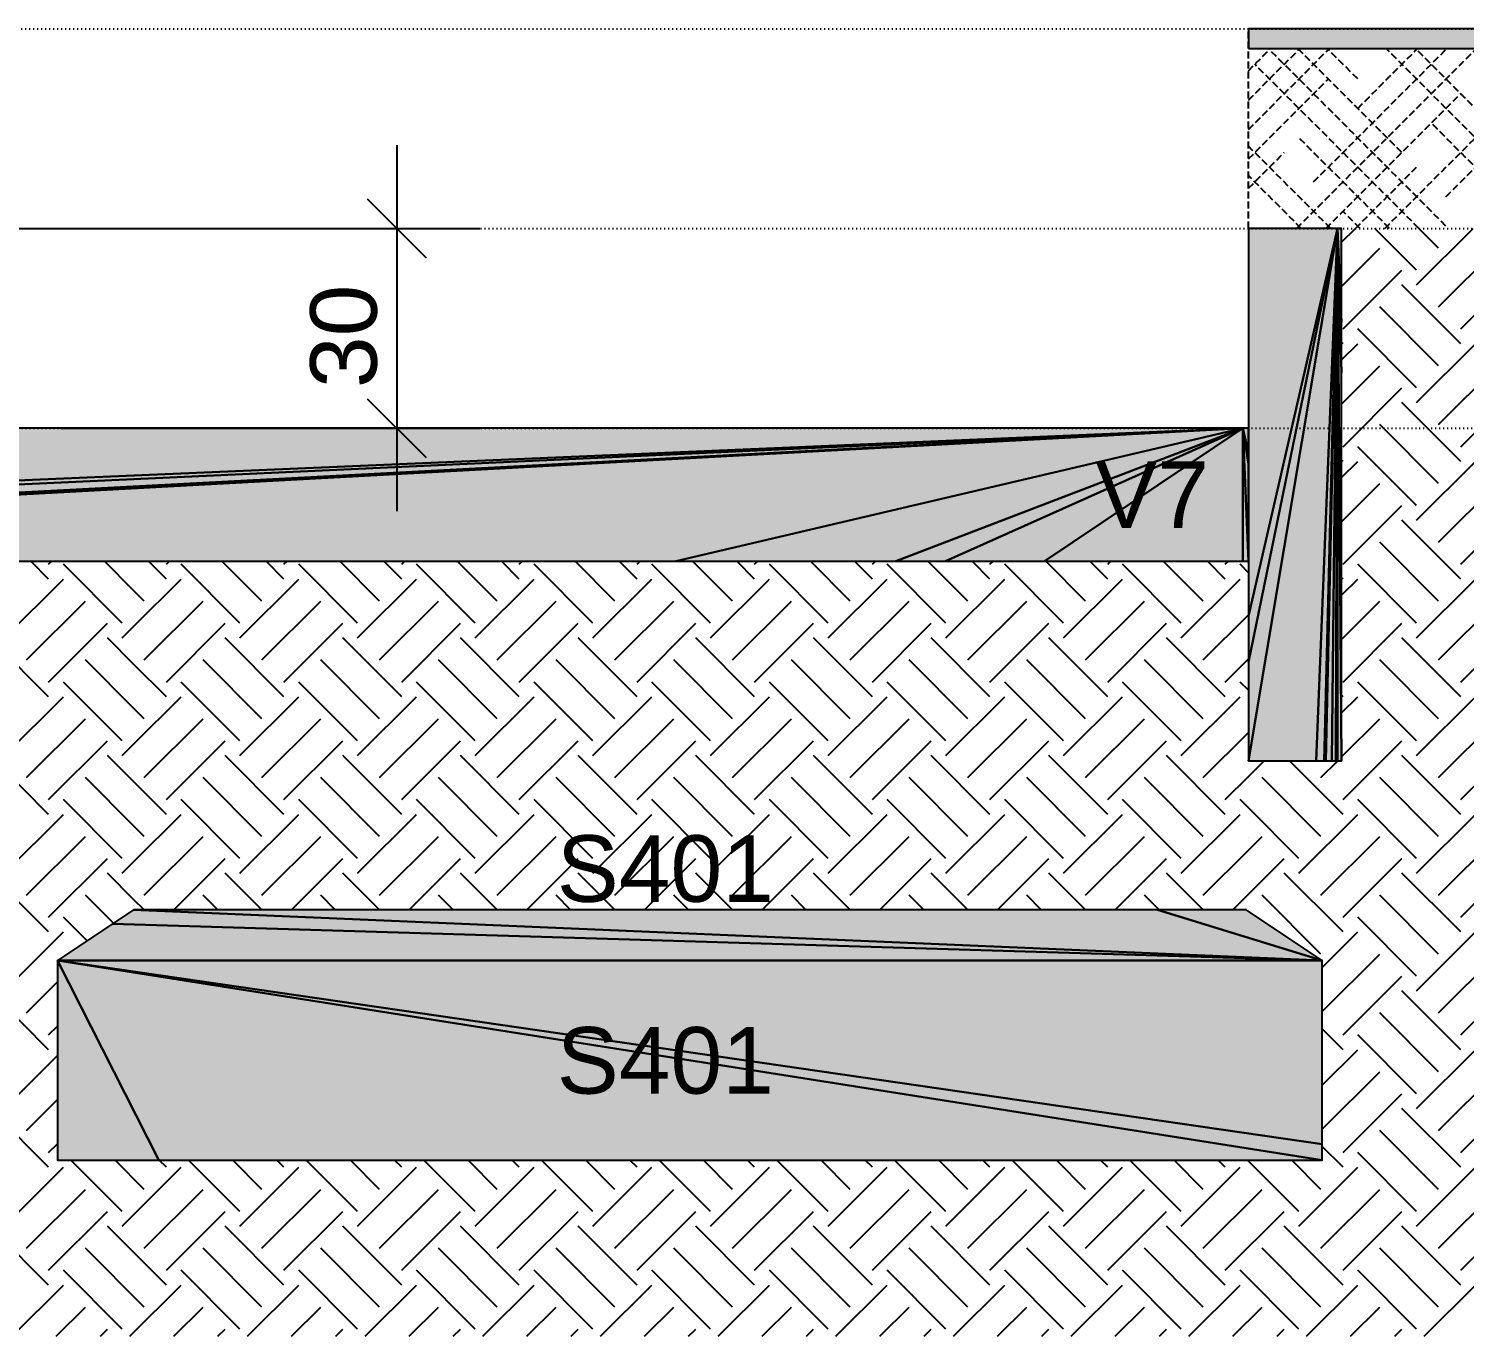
# Model space of a CAD drawing. Extents: x 37185 to 43130, y -8131 to -3926.
# Drawn here: x 40798.5 to 40942.3, y -5183.8 to -5052.9 of the extents above; entities that cross this region are included whole.
import ezdxf

# ---------------------------------------------------------------- set-up
doc = ezdxf.new("R2010")
doc.units = 0
doc.header["$MEASUREMENT"] = 0
doc.linetypes.add('ESTILO_TQS_0001', pattern=[1, 0.7, -0.3])
doc.linetypes.add('ESTILO_TQS_0002', pattern=[0.4, 0.1, -0.3])
for name, color, linetype in [('47', 15, 'CONTINUOUS'), ('52', 3, 'CONTINUOUS'), ('67', 7, 'CONTINUOUS'), ('68', 4, 'CONTINUOUS'), ('74', 2, 'CONTINUOUS'), ('75', 9, 'CONTINUOUS'), ('96', 252, 'CONTINUOUS')]:
    doc.layers.add(name, color=color, linetype=linetype)
doc.styles.add('TQS_ARIAL', font='arial.ttf')

msp = doc.modelspace()

# ---------------------------------------------------------------- linework, layer by layer
at = {"layer": '47', "linetype": 'Continuous'}
for p, q in [((40929.98, -5074.26), (40931.37, -5072.87)), ((40937.49, -5077.06), (40933.31, -5072.87)), ((40937.49, -5078.53), (40943.15, -5072.87)), ((40939.7, -5074.85), (40937.73, -5072.87)), ((40929.98, -5078.68), (40933.81, -5074.85)), ((40939.7, -5080.74), (40945.6, -5074.85)), ((40930.13, -5082.95), (40936.02, -5077.06)), ((40941.91, -5082.95), (40947.81, -5077.06)), ((40941.91, -5084.43), (40936.02, -5078.53)), ((40939.7, -5086.64), (40933.81, -5080.74)), ((40929.98, -5083.1), (40929.98, -5083.1)), ((40937.49, -5088.85), (40931.6, -5082.95)), ((40930.13, -5084.43), (40929.98, -5084.28)), ((40929.98, -5086.05), (40931.6, -5084.43)), ((40937.49, -5090.32), (40943.39, -5084.43)), ((40929.98, -5090.47), (40933.81, -5086.64)), ((40939.7, -5092.53), (40945.6, -5086.64)), ((40930.13, -5094.74), (40936.02, -5088.85)), ((40941.91, -5094.74), (40947.81, -5088.85)), ((40941.91, -5096.21), (40936.02, -5090.32)), ((40939.7, -5098.42), (40933.81, -5092.53)), ((40929.98, -5094.88), (40929.98, -5094.88)), ((40937.49, -5100.63), (40931.6, -5094.74)), ((40930.13, -5096.21), (40929.98, -5096.07)), ((40929.98, -5097.83), (40931.6, -5096.21)), ((40937.49, -5102.1), (40943.39, -5096.21)), ((40929.98, -5102.25), (40933.81, -5098.42)), ((40939.7, -5104.31), (40945.6, -5098.42)), ((40930.13, -5106.52), (40936.02, -5100.63)), ((40941.91, -5106.52), (40947.81, -5100.63)), ((40941.91, -5108), (40936.02, -5102.1)), ((40939.7, -5110.21), (40933.81, -5104.31)), ((40800.49, -5108), (40798.7, -5106.21)), ((40800.49, -5106.52), (40800.81, -5106.21)), ((40807.86, -5112.42), (40801.97, -5106.52)), ((40809, -5109.14), (40806.07, -5106.21)), ((40812.28, -5108), (40810.49, -5106.21)), ((40812.28, -5106.52), (40812.59, -5106.21)), ((40819.64, -5112.42), (40813.75, -5106.52)), ((40821.85, -5110.21), (40817.85, -5106.21)), ((40824.06, -5108), (40822.27, -5106.21)), ((40824.06, -5106.52), (40824.38, -5106.21)), ((40831.43, -5112.42), (40825.54, -5106.52)), ((40833.64, -5110.21), (40829.64, -5106.21)), ((40835.85, -5108), (40834.06, -5106.21)), ((40835.85, -5106.52), (40836.16, -5106.21)), ((40843.21, -5112.42), (40837.32, -5106.52)), ((40845.42, -5110.21), (40841.42, -5106.21)), ((40847.63, -5108), (40845.84, -5106.21)), ((40847.63, -5106.52), (40847.95, -5106.21)), ((40855, -5112.42), (40849.11, -5106.52)), ((40857.21, -5110.21), (40853.21, -5106.21)), ((40859.42, -5108), (40857.63, -5106.21)), ((40859.42, -5106.52), (40859.73, -5106.21)), ((40866.78, -5112.42), (40860.89, -5106.52)), ((40868.99, -5110.21), (40864.99, -5106.21)), ((40871.2, -5108), (40869.41, -5106.21)), ((40871.2, -5106.52), (40871.52, -5106.21)), ((40878.57, -5112.42), (40872.68, -5106.52)), ((40880.78, -5110.21), (40876.78, -5106.21)), ((40882.99, -5108), (40881.2, -5106.21)), ((40882.99, -5106.52), (40883.31, -5106.21)), ((40890.35, -5112.42), (40884.46, -5106.52)), ((40892.56, -5110.21), (40888.56, -5106.21)), ((40894.77, -5108), (40892.98, -5106.21)), ((40894.77, -5106.52), (40895.09, -5106.21)), ((40902.14, -5112.42), (40896.25, -5106.52)), ((40904.35, -5110.21), (40900.35, -5106.21)), ((40906.56, -5108), (40904.77, -5106.21)), ((40906.56, -5106.52), (40906.88, -5106.21)), ((40913.92, -5112.42), (40908.03, -5106.52)), ((40916.13, -5110.21), (40912.13, -5106.21)), ((40918.34, -5108), (40916.55, -5106.21)), ((40918.34, -5106.52), (40918.66, -5106.21)), ((40920.65, -5107.36), (40919.82, -5106.52)), ((40929.98, -5106.67), (40929.98, -5106.67)), ((40937.49, -5112.42), (40931.6, -5106.52)), ((40796.07, -5113.89), (40801.97, -5108)), ((40809, -5112.74), (40813.75, -5108)), ((40819.64, -5113.89), (40825.54, -5108)), ((40831.43, -5113.89), (40837.32, -5108)), ((40843.21, -5113.89), (40849.11, -5108)), ((40855, -5113.89), (40860.89, -5108)), ((40866.78, -5113.89), (40872.68, -5108)), ((40878.57, -5113.89), (40884.46, -5108)), ((40890.35, -5113.89), (40896.25, -5108)), ((40902.14, -5113.89), (40908.03, -5108)), ((40913.92, -5113.89), (40919.82, -5108)), ((40930.13, -5108), (40929.98, -5107.85)), ((40929.98, -5109.62), (40931.6, -5108)), ((40937.49, -5113.89), (40943.39, -5108)), ((40810.07, -5110.21), (40809, -5109.14)), ((40809, -5109.8), (40809, -5109.8)), ((40798.28, -5116.1), (40804.17, -5110.21)), ((40810.07, -5116.1), (40815.96, -5110.21)), ((40821.85, -5116.1), (40827.75, -5110.21)), ((40833.64, -5116.1), (40839.53, -5110.21)), ((40845.42, -5116.1), (40851.32, -5110.21)), ((40857.21, -5116.1), (40863.1, -5110.21)), ((40868.99, -5116.1), (40874.89, -5110.21)), ((40880.78, -5116.1), (40886.67, -5110.21)), ((40892.56, -5116.1), (40898.46, -5110.21)), ((40904.35, -5116.1), (40910.24, -5110.21)), ((40920.65, -5110.3), (40920.65, -5110.3)), ((40929.98, -5114.04), (40933.81, -5110.21)), ((40939.7, -5116.1), (40945.6, -5110.21)), ((40800.49, -5118.31), (40806.38, -5112.42)), ((40807.86, -5113.89), (40809, -5112.74)), ((40812.28, -5118.31), (40818.17, -5112.42)), ((40824.06, -5118.31), (40829.95, -5112.42)), ((40835.85, -5118.31), (40841.74, -5112.42)), ((40847.63, -5118.31), (40853.53, -5112.42)), ((40859.42, -5118.31), (40865.31, -5112.42)), ((40871.2, -5118.31), (40877.1, -5112.42)), ((40882.99, -5118.31), (40888.88, -5112.42)), ((40894.77, -5118.31), (40900.67, -5112.42)), ((40906.56, -5118.31), (40912.45, -5112.42)), ((40916.13, -5116.1), (40920.65, -5111.58)), ((40930.13, -5118.31), (40936.02, -5112.42)), ((40941.91, -5118.31), (40947.81, -5112.42)), ((40800.49, -5119.78), (40794.6, -5113.89)), ((40809, -5116.51), (40806.38, -5113.89)), ((40809, -5113.56), (40809, -5113.56)), ((40824.06, -5119.78), (40818.17, -5113.89)), ((40835.85, -5119.78), (40829.95, -5113.89)), ((40847.63, -5119.78), (40841.74, -5113.89)), ((40859.42, -5119.78), (40853.53, -5113.89)), ((40871.2, -5119.78), (40865.31, -5113.89)), ((40882.99, -5119.78), (40877.1, -5113.89)), ((40894.77, -5119.78), (40888.88, -5113.89)), ((40906.56, -5119.78), (40900.67, -5113.89)), ((40918.34, -5119.78), (40912.45, -5113.89)), ((40941.91, -5119.78), (40936.02, -5113.89)), ((40920.65, -5114.72), (40920.65, -5114.72)), ((40809, -5120.93), (40804.17, -5116.1)), ((40812.28, -5119.78), (40809, -5116.51)), ((40821.85, -5121.99), (40815.96, -5116.1)), ((40833.64, -5121.99), (40827.75, -5116.1)), ((40845.42, -5121.99), (40839.53, -5116.1)), ((40857.21, -5121.99), (40851.32, -5116.1)), ((40868.99, -5121.99), (40863.1, -5116.1)), ((40880.78, -5121.99), (40874.89, -5116.1)), ((40892.56, -5121.99), (40886.67, -5116.1)), ((40904.35, -5121.99), (40898.46, -5116.1)), ((40916.13, -5121.99), (40910.24, -5116.1)), ((40918.34, -5118.31), (40920.65, -5116)), ((40939.7, -5121.99), (40933.81, -5116.1)), ((40807.86, -5124.2), (40801.97, -5118.31)), ((40809, -5117.16), (40809, -5117.16)), ((40819.64, -5124.2), (40813.75, -5118.31)), ((40831.43, -5124.2), (40825.54, -5118.31)), ((40843.21, -5124.2), (40837.32, -5118.31)), ((40855, -5124.2), (40849.11, -5118.31)), ((40866.78, -5124.2), (40860.89, -5118.31)), ((40878.57, -5124.2), (40872.68, -5118.31)), ((40890.35, -5124.2), (40884.46, -5118.31)), ((40902.14, -5124.2), (40896.25, -5118.31)), ((40913.92, -5124.2), (40908.03, -5118.31)), ((40920.65, -5119.14), (40919.82, -5118.31)), ((40929.98, -5118.45), (40929.98, -5118.45)), ((40937.49, -5124.2), (40931.6, -5118.31)), ((40796.07, -5125.67), (40801.97, -5119.78)), ((40809, -5124.53), (40813.75, -5119.78)), ((40819.64, -5125.67), (40825.54, -5119.78)), ((40831.43, -5125.67), (40837.32, -5119.78)), ((40843.21, -5125.67), (40849.11, -5119.78)), ((40855, -5125.67), (40860.89, -5119.78)), ((40866.78, -5125.67), (40872.68, -5119.78)), ((40878.57, -5125.67), (40884.46, -5119.78)), ((40890.35, -5125.67), (40896.25, -5119.78)), ((40902.14, -5125.67), (40908.03, -5119.78)), ((40913.92, -5125.67), (40919.82, -5119.78)), ((40930.13, -5119.78), (40929.98, -5119.64)), ((40929.98, -5121.4), (40931.6, -5119.78)), ((40937.49, -5125.67), (40943.39, -5119.78)), ((40810.07, -5121.99), (40809, -5120.93)), ((40798.28, -5127.88), (40804.17, -5121.99)), ((40809, -5121.58), (40809, -5121.58)), ((40810.07, -5127.88), (40815.96, -5121.99)), ((40821.85, -5127.88), (40827.75, -5121.99)), ((40833.64, -5127.88), (40839.53, -5121.99)), ((40845.42, -5127.88), (40851.32, -5121.99)), ((40857.21, -5127.88), (40863.1, -5121.99)), ((40868.99, -5127.88), (40874.89, -5121.99)), ((40880.78, -5127.88), (40886.67, -5121.99)), ((40892.56, -5127.88), (40898.46, -5121.99)), ((40904.35, -5127.88), (40910.24, -5121.99)), ((40920.65, -5122.09), (40920.65, -5122.09)), ((40929.98, -5125.82), (40933.81, -5121.99)), ((40939.7, -5127.88), (40945.6, -5121.99)), ((40800.49, -5130.09), (40806.38, -5124.2)), ((40812.28, -5130.09), (40818.17, -5124.2)), ((40824.06, -5130.09), (40829.95, -5124.2)), ((40835.85, -5130.09), (40841.74, -5124.2)), ((40847.63, -5130.09), (40853.53, -5124.2)), ((40859.42, -5130.09), (40865.31, -5124.2)), ((40871.2, -5130.09), (40877.1, -5124.2)), ((40882.99, -5130.09), (40888.88, -5124.2)), ((40894.77, -5130.09), (40900.67, -5124.2)), ((40906.56, -5130.09), (40912.45, -5124.2)), ((40916.13, -5127.88), (40920.65, -5123.37)), ((40930.13, -5130.09), (40936.02, -5124.2)), ((40941.91, -5130.09), (40947.81, -5124.2)), ((40800.49, -5131.57), (40794.6, -5125.67)), ((40809, -5128.29), (40806.38, -5125.67)), ((40807.86, -5125.67), (40809, -5124.53)), ((40809, -5125.35), (40809, -5125.35)), ((40824.06, -5131.57), (40818.17, -5125.67)), ((40835.85, -5131.57), (40829.95, -5125.67)), ((40847.63, -5131.57), (40841.74, -5125.67)), ((40859.42, -5131.57), (40853.53, -5125.67)), ((40871.2, -5131.57), (40865.31, -5125.67)), ((40882.99, -5131.57), (40877.1, -5125.67)), ((40894.77, -5131.57), (40888.88, -5125.67)), ((40906.56, -5131.57), (40900.67, -5125.67)), ((40918.34, -5131.57), (40912.45, -5125.67)), ((40941.91, -5131.57), (40936.02, -5125.67)), ((40920.65, -5127.79), (40922.23, -5126.21)), ((40920.65, -5126.51), (40920.65, -5126.51)), ((40930.13, -5131.57), (40924.77, -5126.21)), ((40927.92, -5127.88), (40929.6, -5126.21)), ((40809, -5132.71), (40804.17, -5127.88)), ((40812.28, -5131.57), (40809, -5128.29)), ((40821.85, -5133.78), (40815.96, -5127.88)), ((40833.64, -5133.78), (40827.75, -5127.88)), ((40845.42, -5133.78), (40839.53, -5127.88)), ((40857.21, -5133.78), (40851.32, -5127.88)), ((40868.99, -5133.78), (40863.1, -5127.88)), ((40880.78, -5133.78), (40874.89, -5127.88)), ((40892.56, -5133.78), (40886.67, -5127.88)), ((40904.35, -5133.78), (40898.46, -5127.88)), ((40916.13, -5133.78), (40910.24, -5127.88)), ((40918.34, -5130.09), (40920.65, -5127.79)), ((40927.92, -5133.78), (40922.03, -5127.88)), ((40939.7, -5133.78), (40933.81, -5127.88)), ((40807.86, -5135.99), (40801.97, -5130.09)), ((40809, -5128.95), (40809, -5128.95)), ((40819.64, -5135.99), (40813.75, -5130.09)), ((40831.43, -5135.99), (40825.54, -5130.09)), ((40843.21, -5135.99), (40837.32, -5130.09)), ((40855, -5135.99), (40849.11, -5130.09)), ((40866.78, -5135.99), (40860.89, -5130.09)), ((40878.57, -5135.99), (40872.68, -5130.09)), ((40890.35, -5135.99), (40884.46, -5130.09)), ((40902.14, -5135.99), (40896.25, -5130.09)), ((40913.92, -5135.99), (40908.03, -5130.09)), ((40920.65, -5130.93), (40919.82, -5130.09)), ((40937.49, -5135.99), (40931.6, -5130.09)), ((40920.65, -5130.73), (40920.65, -5130.73)), ((40925.71, -5135.99), (40920.65, -5130.93)), ((40796.07, -5137.46), (40801.97, -5131.57)), ((40809, -5136.31), (40813.75, -5131.57)), ((40810.07, -5133.78), (40809, -5132.71)), ((40819.64, -5137.46), (40825.54, -5131.57)), ((40831.43, -5137.46), (40837.32, -5131.57)), ((40843.21, -5137.46), (40849.11, -5131.57)), ((40855, -5137.46), (40860.89, -5131.57)), ((40866.78, -5137.46), (40872.68, -5131.57)), ((40878.57, -5137.46), (40884.46, -5131.57)), ((40890.35, -5137.46), (40896.25, -5131.57)), ((40902.14, -5137.46), (40908.03, -5131.57)), ((40913.92, -5137.46), (40919.82, -5131.57)), ((40925.71, -5137.46), (40931.6, -5131.57)), ((40937.49, -5137.46), (40943.39, -5131.57)), ((40798.28, -5139.67), (40804.17, -5133.78)), ((40809, -5133.37), (40809, -5133.37)), ((40810.07, -5139.67), (40815.96, -5133.78)), ((40821.85, -5139.67), (40827.75, -5133.78)), ((40833.64, -5139.67), (40839.53, -5133.78)), ((40845.42, -5139.67), (40851.32, -5133.78)), ((40857.21, -5139.67), (40863.1, -5133.78)), ((40868.99, -5139.67), (40874.89, -5133.78)), ((40880.78, -5139.67), (40886.67, -5133.78)), ((40892.56, -5139.67), (40898.46, -5133.78)), ((40904.35, -5139.67), (40910.24, -5133.78)), ((40920.65, -5135.15), (40922.03, -5133.78)), ((40920.65, -5133.87), (40920.65, -5133.87)), ((40927.92, -5139.67), (40933.81, -5133.78)), ((40939.7, -5139.67), (40945.6, -5133.78)), ((40916.13, -5139.67), (40920.65, -5135.15)), ((40800.49, -5141.88), (40806.38, -5135.99)), ((40807.86, -5137.46), (40809, -5136.31)), ((40809, -5137.13), (40809, -5137.13)), ((40813.03, -5141.12), (40818.17, -5135.99)), ((40824.82, -5141.12), (40829.95, -5135.99)), ((40836.6, -5141.12), (40841.74, -5135.99)), ((40848.39, -5141.12), (40853.53, -5135.99)), ((40860.17, -5141.12), (40865.31, -5135.99)), ((40871.96, -5141.12), (40877.1, -5135.99)), ((40883.74, -5141.12), (40888.88, -5135.99)), ((40895.53, -5141.12), (40900.67, -5135.99)), ((40907.31, -5141.12), (40912.45, -5135.99)), ((40920.65, -5139.57), (40924.24, -5135.99)), ((40930.13, -5141.88), (40936.02, -5135.99)), ((40941.91, -5141.88), (40947.81, -5135.99)), ((40800.49, -5143.35), (40794.6, -5137.46)), ((40809, -5140.08), (40806.38, -5137.46)), ((40821.83, -5141.12), (40818.17, -5137.46)), ((40833.62, -5141.12), (40829.95, -5137.46)), ((40845.41, -5141.12), (40841.74, -5137.46)), ((40857.19, -5141.12), (40853.53, -5137.46)), ((40868.98, -5141.12), (40865.31, -5137.46)), ((40880.76, -5141.12), (40877.1, -5137.46)), ((40892.55, -5141.12), (40888.88, -5137.46)), ((40904.33, -5141.12), (40900.67, -5137.46)), ((40916.12, -5141.12), (40912.45, -5137.46)), ((40920.65, -5138.29), (40920.65, -5138.29)), ((40930.13, -5143.35), (40924.24, -5137.46)), ((40941.91, -5143.35), (40936.02, -5137.46)), ((40806.98, -5142.47), (40804.17, -5139.67)), ((40810.05, -5141.12), (40809, -5140.08)), ((40817.42, -5141.12), (40815.96, -5139.67)), ((40829.2, -5141.12), (40827.75, -5139.67)), ((40840.99, -5141.12), (40839.53, -5139.67)), ((40852.77, -5141.12), (40851.32, -5139.67)), ((40864.56, -5141.12), (40863.1, -5139.67)), ((40876.34, -5141.12), (40874.89, -5139.67)), ((40888.13, -5141.12), (40886.67, -5139.67)), ((40899.91, -5141.12), (40898.46, -5139.67)), ((40911.7, -5141.12), (40910.24, -5139.67)), ((40919.1, -5141.12), (40920.65, -5139.57)), ((40927.92, -5145.56), (40922.03, -5139.67)), ((40939.7, -5145.56), (40933.81, -5139.67)), ((40809, -5140.73), (40809, -5140.73)), ((40813, -5141.12), (40813, -5141.12)), ((40815.98, -5141.12), (40815.98, -5141.12)), ((40820.4, -5141.12), (40820.4, -5141.12)), ((40824.78, -5141.12), (40824.78, -5141.12)), ((40827.76, -5141.12), (40827.76, -5141.12)), ((40832.18, -5141.12), (40832.18, -5141.12)), ((40836.57, -5141.12), (40836.57, -5141.12)), ((40839.55, -5141.12), (40839.55, -5141.12)), ((40843.97, -5141.12), (40843.97, -5141.12)), ((40848.35, -5141.12), (40848.35, -5141.12)), ((40851.33, -5141.12), (40851.33, -5141.12)), ((40855.75, -5141.12), (40855.75, -5141.12)), ((40860.14, -5141.12), (40860.14, -5141.12)), ((40863.12, -5141.12), (40863.12, -5141.12)), ((40867.54, -5141.12), (40867.54, -5141.12)), ((40871.92, -5141.12), (40871.92, -5141.12)), ((40874.9, -5141.12), (40874.9, -5141.12)), ((40879.32, -5141.12), (40879.32, -5141.12)), ((40883.71, -5141.12), (40883.71, -5141.12)), ((40886.69, -5141.12), (40886.69, -5141.12)), ((40891.11, -5141.12), (40891.11, -5141.12)), ((40895.49, -5141.12), (40895.49, -5141.12)), ((40898.47, -5141.12), (40898.47, -5141.12)), ((40902.89, -5141.12), (40902.89, -5141.12)), ((40907.28, -5141.12), (40907.28, -5141.12)), ((40910.26, -5141.12), (40910.26, -5141.12)), ((40914.68, -5141.12), (40914.68, -5141.12)), ((40919.06, -5141.12), (40919.06, -5141.12)), ((40804.33, -5144.24), (40801.97, -5141.88)), ((40807.83, -5141.91), (40807.83, -5141.91)), ((40921.48, -5141.69), (40921.48, -5141.69)), ((40937.49, -5147.77), (40931.6, -5141.88)), ((40796.07, -5149.24), (40801.97, -5143.35)), ((40924.1, -5143.49), (40924.1, -5143.49)), ((40928.05, -5146.9), (40931.6, -5143.35)), ((40937.49, -5149.24), (40943.39, -5143.35)), ((40802.56, -5145.42), (40802.56, -5145.42)), ((40926.72, -5145.29), (40926.72, -5145.29)), ((40928.05, -5151.32), (40933.81, -5145.56)), ((40939.7, -5151.45), (40945.6, -5145.56)), ((40798.28, -5151.45), (40801.38, -5148.35)), ((40801.38, -5148.66), (40801.38, -5148.66)), ((40930.13, -5153.66), (40936.02, -5147.77)), ((40941.91, -5153.66), (40947.81, -5147.77)), ((40800.49, -5155.14), (40794.6, -5149.24)), ((40941.91, -5155.14), (40936.02, -5149.24)), ((40939.7, -5157.35), (40933.81, -5151.45)), ((40800.49, -5153.66), (40801.38, -5152.77)), ((40801.38, -5153.08), (40801.38, -5153.08)), ((40930.13, -5155.14), (40928.05, -5153.06)), ((40937.49, -5159.56), (40931.6, -5153.66)), ((40796.07, -5161.03), (40801.38, -5155.72)), ((40928.05, -5158.69), (40931.6, -5155.14)), ((40928.05, -5155.74), (40928.05, -5155.74)), ((40937.49, -5161.03), (40943.39, -5155.14)), ((40801.38, -5156.03), (40801.38, -5156.03)), ((40928.05, -5163.11), (40933.81, -5157.35)), ((40939.7, -5163.24), (40945.6, -5157.35)), ((40798.28, -5163.24), (40801.38, -5160.14)), ((40930.13, -5165.45), (40936.02, -5159.56)), ((40941.91, -5165.45), (40947.81, -5159.56)), ((40800.49, -5166.92), (40794.6, -5161.03)), ((40801.38, -5160.45), (40801.38, -5160.45)), ((40941.91, -5166.92), (40936.02, -5161.03)), ((40800.49, -5165.45), (40801.38, -5164.56)), ((40939.7, -5169.13), (40933.81, -5163.24)), ((40801.38, -5164.87), (40801.38, -5164.87)), ((40930.13, -5166.92), (40928.05, -5164.84)), ((40937.49, -5171.34), (40931.6, -5165.45)), ((40796.07, -5172.82), (40801.97, -5166.92)), ((40807.86, -5171.34), (40802.72, -5166.21)), ((40810.07, -5169.13), (40807.14, -5166.21)), ((40807.86, -5172.82), (40813.75, -5166.92)), ((40812.28, -5166.92), (40811.56, -5166.21)), ((40819.64, -5171.34), (40814.51, -5166.21)), ((40821.85, -5169.13), (40818.93, -5166.21)), ((40819.64, -5172.82), (40825.54, -5166.92)), ((40824.06, -5166.92), (40823.35, -5166.21)), ((40831.43, -5171.34), (40826.29, -5166.21)), ((40833.64, -5169.13), (40830.71, -5166.21)), ((40831.43, -5172.82), (40837.32, -5166.92)), ((40835.85, -5166.92), (40835.13, -5166.21)), ((40843.21, -5171.34), (40838.08, -5166.21)), ((40845.42, -5169.13), (40842.5, -5166.21)), ((40843.21, -5172.82), (40849.11, -5166.92)), ((40847.63, -5166.92), (40846.92, -5166.21)), ((40855, -5171.34), (40849.86, -5166.21)), ((40857.21, -5169.13), (40854.28, -5166.21)), ((40855, -5172.82), (40860.89, -5166.92)), ((40859.42, -5166.92), (40858.7, -5166.21)), ((40866.78, -5171.34), (40861.65, -5166.21)), ((40868.99, -5169.13), (40866.07, -5166.21)), ((40866.78, -5172.82), (40872.68, -5166.92)), ((40871.2, -5166.92), (40870.49, -5166.21)), ((40878.57, -5171.34), (40873.43, -5166.21)), ((40880.78, -5169.13), (40877.85, -5166.21)), ((40878.57, -5172.82), (40884.46, -5166.92)), ((40882.99, -5166.92), (40882.27, -5166.21)), ((40890.35, -5171.34), (40885.22, -5166.21)), ((40892.56, -5169.13), (40889.64, -5166.21)), ((40890.35, -5172.82), (40896.25, -5166.92)), ((40894.77, -5166.92), (40894.06, -5166.21)), ((40902.14, -5171.34), (40897, -5166.21)), ((40904.35, -5169.13), (40901.42, -5166.21)), ((40902.14, -5172.82), (40908.03, -5166.92)), ((40906.56, -5166.92), (40905.84, -5166.21)), ((40913.92, -5171.34), (40908.79, -5166.21)), ((40916.13, -5169.13), (40913.21, -5166.21)), ((40913.92, -5172.82), (40919.82, -5166.92)), ((40918.34, -5166.92), (40917.63, -5166.21)), ((40925.71, -5171.34), (40920.57, -5166.21)), ((40927.92, -5169.13), (40924.99, -5166.21)), ((40925.71, -5172.82), (40931.6, -5166.92)), ((40937.49, -5172.82), (40943.39, -5166.92)), ((40798.28, -5175.02), (40804.17, -5169.13)), ((40810.07, -5175.02), (40815.96, -5169.13)), ((40821.85, -5175.02), (40827.75, -5169.13)), ((40833.64, -5175.02), (40839.53, -5169.13)), ((40845.42, -5175.02), (40851.32, -5169.13)), ((40857.21, -5175.02), (40863.1, -5169.13)), ((40868.99, -5175.02), (40874.89, -5169.13)), ((40880.78, -5175.02), (40886.67, -5169.13)), ((40892.56, -5175.02), (40898.46, -5169.13)), ((40904.35, -5175.02), (40910.24, -5169.13)), ((40916.13, -5175.02), (40922.03, -5169.13)), ((40927.92, -5175.02), (40933.81, -5169.13)), ((40939.7, -5175.02), (40945.6, -5169.13)), ((40800.49, -5177.23), (40806.38, -5171.34)), ((40812.28, -5177.23), (40818.17, -5171.34)), ((40824.06, -5177.23), (40829.95, -5171.34)), ((40835.85, -5177.23), (40841.74, -5171.34)), ((40847.63, -5177.23), (40853.53, -5171.34)), ((40859.42, -5177.23), (40865.31, -5171.34)), ((40871.2, -5177.23), (40877.1, -5171.34)), ((40882.99, -5177.23), (40888.88, -5171.34)), ((40894.77, -5177.23), (40900.67, -5171.34)), ((40906.56, -5177.23), (40912.45, -5171.34)), ((40918.34, -5177.23), (40924.24, -5171.34)), ((40930.13, -5177.23), (40936.02, -5171.34)), ((40941.91, -5177.23), (40947.81, -5171.34)), ((40800.49, -5178.71), (40794.6, -5172.82)), ((40812.28, -5178.71), (40806.38, -5172.82)), ((40824.06, -5178.71), (40818.17, -5172.82)), ((40835.85, -5178.71), (40829.95, -5172.82)), ((40847.63, -5178.71), (40841.74, -5172.82)), ((40859.42, -5178.71), (40853.53, -5172.82)), ((40871.2, -5178.71), (40865.31, -5172.82)), ((40882.99, -5178.71), (40877.1, -5172.82)), ((40894.77, -5178.71), (40888.88, -5172.82)), ((40906.56, -5178.71), (40900.67, -5172.82)), ((40918.34, -5178.71), (40912.45, -5172.82)), ((40930.13, -5178.71), (40924.24, -5172.82)), ((40941.91, -5178.71), (40936.02, -5172.82)), ((40810.07, -5180.92), (40804.17, -5175.02)), ((40821.85, -5180.92), (40815.96, -5175.02)), ((40833.64, -5180.92), (40827.75, -5175.02)), ((40845.42, -5180.92), (40839.53, -5175.02)), ((40857.21, -5180.92), (40851.32, -5175.02)), ((40868.99, -5180.92), (40863.1, -5175.02)), ((40880.78, -5180.92), (40874.89, -5175.02)), ((40892.56, -5180.92), (40886.67, -5175.02)), ((40904.35, -5180.92), (40898.46, -5175.02)), ((40916.13, -5180.92), (40910.24, -5175.02)), ((40927.92, -5180.92), (40922.03, -5175.02)), ((40939.7, -5180.92), (40933.81, -5175.02)), ((40807.86, -5183.13), (40801.97, -5177.23)), ((40819.64, -5183.13), (40813.75, -5177.23)), ((40831.43, -5183.13), (40825.54, -5177.23)), ((40843.21, -5183.13), (40837.32, -5177.23)), ((40855, -5183.13), (40849.11, -5177.23)), ((40866.78, -5183.13), (40860.89, -5177.23)), ((40878.57, -5183.13), (40872.68, -5177.23)), ((40890.35, -5183.13), (40884.46, -5177.23)), ((40902.14, -5183.13), (40896.25, -5177.23)), ((40913.92, -5183.13), (40908.03, -5177.23)), ((40925.71, -5183.13), (40919.82, -5177.23)), ((40937.49, -5183.13), (40931.6, -5177.23)), ((40796.83, -5183.85), (40801.97, -5178.71)), ((40808.61, -5183.85), (40813.75, -5178.71)), ((40820.4, -5183.85), (40825.54, -5178.71)), ((40832.18, -5183.85), (40837.32, -5178.71)), ((40843.97, -5183.85), (40849.11, -5178.71)), ((40855.75, -5183.85), (40860.89, -5178.71)), ((40867.54, -5183.85), (40872.68, -5178.71)), ((40879.32, -5183.85), (40884.46, -5178.71)), ((40891.11, -5183.85), (40896.25, -5178.71)), ((40902.89, -5183.85), (40908.03, -5178.71)), ((40914.68, -5183.85), (40919.82, -5178.71)), ((40926.46, -5183.85), (40931.6, -5178.71)), ((40938.25, -5183.85), (40943.39, -5178.71)), ((40801.25, -5183.85), (40804.17, -5180.92)), ((40813.03, -5183.85), (40815.96, -5180.92)), ((40824.82, -5183.85), (40827.75, -5180.92)), ((40836.6, -5183.85), (40839.53, -5180.92)), ((40848.39, -5183.85), (40851.32, -5180.92)), ((40860.17, -5183.85), (40863.1, -5180.92)), ((40871.96, -5183.85), (40874.89, -5180.92)), ((40883.74, -5183.85), (40886.67, -5180.92)), ((40895.53, -5183.85), (40898.46, -5180.92)), ((40907.31, -5183.85), (40910.24, -5180.92)), ((40919.1, -5183.85), (40922.03, -5180.92)), ((40930.88, -5183.85), (40933.81, -5180.92)), ((40805.67, -5183.85), (40806.38, -5183.13)), ((40817.45, -5183.85), (40818.17, -5183.13)), ((40829.24, -5183.85), (40829.95, -5183.13)), ((40841.02, -5183.85), (40841.74, -5183.13)), ((40852.81, -5183.85), (40853.53, -5183.13)), ((40864.59, -5183.85), (40865.31, -5183.13)), ((40876.38, -5183.85), (40877.1, -5183.13)), ((40888.16, -5183.85), (40888.88, -5183.13)), ((40899.95, -5183.85), (40900.67, -5183.13)), ((40911.73, -5183.85), (40912.45, -5183.13)), ((40923.52, -5183.85), (40924.24, -5183.13)), ((40935.3, -5183.85), (40936.02, -5183.13)), ((40801.21, -5183.85), (40801.21, -5183.85)), ((40805.63, -5183.85), (40805.63, -5183.85)), ((40808.58, -5183.85), (40808.58, -5183.85)), ((40813, -5183.85), (40813, -5183.85)), ((40817.42, -5183.85), (40817.42, -5183.85)), ((40820.36, -5183.85), (40820.36, -5183.85)), ((40824.78, -5183.85), (40824.78, -5183.85)), ((40829.2, -5183.85), (40829.2, -5183.85)), ((40832.15, -5183.85), (40832.15, -5183.85)), ((40836.57, -5183.85), (40836.57, -5183.85)), ((40840.99, -5183.85), (40840.99, -5183.85)), ((40843.93, -5183.85), (40843.93, -5183.85)), ((40848.35, -5183.85), (40848.35, -5183.85)), ((40852.77, -5183.85), (40852.77, -5183.85)), ((40855.72, -5183.85), (40855.72, -5183.85)), ((40860.14, -5183.85), (40860.14, -5183.85)), ((40864.56, -5183.85), (40864.56, -5183.85)), ((40867.5, -5183.85), (40867.5, -5183.85)), ((40871.92, -5183.85), (40871.92, -5183.85)), ((40876.34, -5183.85), (40876.34, -5183.85)), ((40879.29, -5183.85), (40879.29, -5183.85)), ((40883.71, -5183.85), (40883.71, -5183.85)), ((40888.13, -5183.85), (40888.13, -5183.85)), ((40891.07, -5183.85), (40891.07, -5183.85)), ((40895.49, -5183.85), (40895.49, -5183.85)), ((40899.91, -5183.85), (40899.91, -5183.85)), ((40902.86, -5183.85), (40902.86, -5183.85)), ((40907.28, -5183.85), (40907.28, -5183.85)), ((40911.7, -5183.85), (40911.7, -5183.85)), ((40914.64, -5183.85), (40914.64, -5183.85)), ((40919.06, -5183.85), (40919.06, -5183.85)), ((40923.48, -5183.85), (40923.48, -5183.85)), ((40926.43, -5183.85), (40926.43, -5183.85)), ((40930.85, -5183.85), (40930.85, -5183.85)), ((40935.27, -5183.85), (40935.27, -5183.85)), ((40938.21, -5183.85), (40938.21, -5183.85))]:
    msp.add_line(p, q, dxfattribs=at)
at = {"layer": '52', "linetype": 'Continuous'}
for points in [[(40929.98, -5072.87), (40929.57, -5072.87), (40920.65, -5072.87)], [(40920.65, -5072.87), (40920.65, -5092.87)], [(40929.98, -5126.21), (40929.98, -5087.35), (40929.98, -5082.26), (40929.98, -5072.87)], [(40920.65, -5092.87), (40920.09, -5092.87), (40666.65, -5092.87)], [(40666.65, -5106.21), (40668.02, -5106.21), (40671.34, -5106.21), (40674.66, -5106.21), (40863.29, -5106.21), (40885.34, -5106.21), (40890.3, -5106.21), (40900.23, -5106.21), (40920.09, -5106.21), (40920.65, -5106.21)], [(40920.65, -5106.21), (40920.65, -5111.73), (40920.65, -5116.31), (40920.65, -5126.21)], [(40920.65, -5126.21), (40927.45, -5126.21), (40928.25, -5126.21), (40928.41, -5126.21), (40929.02, -5126.21), (40929.42, -5126.21), (40929.57, -5126.21), (40929.98, -5126.21)], [(40809, -5141.12), (40806.9, -5142.53), (40801.38, -5146.21)], [(40920.43, -5141.12), (40911.54, -5141.12), (40809, -5141.12)], [(40928.05, -5146.21), (40920.43, -5141.12)], [(40801.38, -5146.21), (40801.38, -5166.21)], [(40928.05, -5166.21), (40928.05, -5164.61), (40928.05, -5146.21)], [(40801.38, -5166.21), (40811.52, -5166.21), (40928.05, -5166.21)]]:
    msp.add_lwpolyline(points, dxfattribs=at)
at = {"layer": '67', "linetype": 'ESTILO_TQS_0002'}
for p, q in [((40217.75, -5052.87), (42548.32, -5052.87)), ((40217.75, -5072.87), (42548.32, -5072.87)), ((40793.37, -5092.87), (42548.32, -5092.87))]:
    msp.add_line(p, q, dxfattribs=at)
at = {"layer": '68', "linetype": 'ESTILO_TQS_0001'}
for p, q in [((40920.65, -5072.87), (40920.65, -5052.87)), ((40920.65, -5062.97), (40928.75, -5054.87)), ((40920.65, -5060.02), (40925.8, -5054.87)), ((40920.65, -5057.08), (40922.85, -5054.87)), ((40940.44, -5072.64), (40922.67, -5054.87)), ((40925.48, -5072.87), (40943.48, -5054.87)), ((40936.02, -5065.28), (40925.62, -5054.87)), ((40927.18, -5068.22), (40940.53, -5054.87)), ((40931.6, -5057.91), (40928.56, -5054.87)), ((40931.6, -5060.86), (40937.58, -5054.87)), ((40934.32, -5072.87), (40952.32, -5054.87)), ((40952.46, -5072.87), (40934.55, -5054.96)), ((40953.7, -5071.17), (40937.4, -5054.87)), ((40940.44, -5069.7), (40955.26, -5054.87)), ((40937.73, -5072.87), (40921.29, -5056.44)), ((40920.65, -5065.92), (40928.66, -5057.91)), ((40928.42, -5072.87), (40941.91, -5059.38)), ((40949.51, -5072.87), (40938.97, -5062.33)), ((40934.78, -5072.87), (40925.71, -5063.8)), ((40928.89, -5072.87), (40920.65, -5064.64)), ((40920.65, -5068.86), (40924.24, -5065.28)), ((40931.37, -5072.87), (40937.49, -5066.75)), ((40925.94, -5072.87), (40920.65, -5067.58)), ((40920.65, -5071.81), (40920.65, -5071.81)), ((40931.83, -5072.87), (40930.13, -5071.17)), ((40922.53, -5072.87), (40922.53, -5072.87)), ((40922.99, -5072.87), (40922.99, -5072.87)), ((40937.26, -5072.87), (40937.26, -5072.87)), ((40940.21, -5072.87), (40940.21, -5072.87)), ((40940.67, -5072.87), (40940.67, -5072.87))]:
    msp.add_line(p, q, dxfattribs=at)
at = {"layer": '75', "linetype": 'Continuous'}
for p, q in [((40835.35, -5064.54), (40835.35, -5101.21)), ((40832.4, -5069.93), (40838.29, -5075.82)), ((40790.94, -5072.87), (40843.68, -5072.87)), ((40832.4, -5089.93), (40838.29, -5095.82)), ((40801.7, -5092.87), (40843.68, -5092.87))]:
    msp.add_line(p, q, dxfattribs=at)
at = {"layer": '96', "linetype": 'Continuous'}
for points in [[(40920.65, -5052.87), (40920.65, -5054.87), (42391.82, -5054.87), (42391.82, -5052.87), (40920.65, -5052.87)], [(40920.65, -5052.87), (40920.65, -5054.87), (42391.82, -5054.87), (42391.82, -5052.87), (40920.65, -5052.87)], [(40929.57, -5072.87), (40920.65, -5072.87), (40920.65, -5111.73), (40929.57, -5072.87)], [(40929.57, -5072.87), (40920.65, -5111.73), (40920.65, -5116.31), (40929.57, -5072.87)], [(40929.57, -5072.87), (40920.65, -5116.31), (40920.65, -5126.21), (40929.57, -5072.87)], [(40929.57, -5072.87), (40920.65, -5126.21), (40927.45, -5126.21), (40929.57, -5072.87)], [(40929.57, -5072.87), (40927.45, -5126.21), (40928.25, -5126.21), (40929.57, -5072.87)], [(40929.57, -5072.87), (40928.25, -5126.21), (40928.41, -5126.21), (40929.57, -5072.87)], [(40929.57, -5072.87), (40928.41, -5126.21), (40929.02, -5126.21), (40929.57, -5072.87)], [(40929.57, -5072.87), (40929.02, -5126.21), (40929.42, -5126.21), (40929.57, -5072.87)], [(40929.57, -5072.87), (40929.42, -5126.21), (40929.57, -5126.21), (40929.57, -5072.87)], [(40929.57, -5072.87), (40929.57, -5126.21), (40929.98, -5126.21), (40929.57, -5072.87)], [(40929.57, -5072.87), (40929.98, -5126.21), (40929.98, -5087.35), (40929.57, -5072.87)], [(40929.57, -5072.87), (40929.98, -5087.35), (40929.98, -5082.26), (40929.57, -5072.87)], [(40929.57, -5072.87), (40929.98, -5082.26), (40929.98, -5072.87), (40929.57, -5072.87)], [(40920.09, -5092.87), (40666.65, -5092.87), (40666.65, -5103.7), (40920.09, -5092.87)], [(40920.09, -5092.87), (40666.65, -5103.7), (40666.65, -5104.55), (40920.09, -5092.87)], [(40920.09, -5092.87), (40666.65, -5104.55), (40666.65, -5106.21), (40920.09, -5092.87)], [(40920.09, -5092.87), (40666.65, -5106.21), (40668.02, -5106.21), (40920.09, -5092.87)], [(40920.09, -5092.87), (40668.02, -5106.21), (40671.34, -5106.21), (40920.09, -5092.87)], [(40920.09, -5092.87), (40671.34, -5106.21), (40674.66, -5106.21), (40920.09, -5092.87)], [(40920.09, -5092.87), (40674.66, -5106.21), (40863.29, -5106.21), (40920.09, -5092.87)], [(40920.09, -5092.87), (40863.29, -5106.21), (40885.34, -5106.21), (40920.09, -5092.87)], [(40920.09, -5092.87), (40885.34, -5106.21), (40890.3, -5106.21), (40920.09, -5092.87)], [(40920.09, -5092.87), (40890.3, -5106.21), (40900.23, -5106.21), (40920.09, -5092.87)], [(40920.09, -5092.87), (40900.23, -5106.21), (40920.09, -5106.21), (40920.09, -5092.87)], [(40920.09, -5092.87), (40920.09, -5106.21), (40920.65, -5106.21), (40920.09, -5092.87)], [(40920.09, -5092.87), (40920.65, -5106.21), (40920.65, -5096.49), (40920.09, -5092.87)], [(40920.09, -5092.87), (40920.65, -5096.49), (40920.65, -5095.35), (40920.09, -5092.87)], [(40920.09, -5092.87), (40920.65, -5095.35), (40920.65, -5092.87), (40920.09, -5092.87)], [(40928.05, -5146.21), (40809, -5141.12), (40806.9, -5142.53), (40928.05, -5146.21)], [(40928.05, -5146.21), (40911.54, -5141.12), (40809, -5141.12), (40928.05, -5146.21)], [(40928.05, -5146.21), (40920.43, -5141.12), (40911.54, -5141.12), (40928.05, -5146.21)], [(40928.05, -5146.21), (40806.9, -5142.53), (40801.38, -5146.21), (40928.05, -5146.21)], [(40801.38, -5146.21), (40801.38, -5166.21), (40811.52, -5166.21), (40801.38, -5146.21)], [(40801.38, -5146.21), (40811.52, -5166.21), (40928.05, -5166.21), (40801.38, -5146.21)], [(40801.38, -5146.21), (40928.05, -5166.21), (40928.05, -5164.61), (40801.38, -5146.21)], [(40801.38, -5146.21), (40928.05, -5164.61), (40928.05, -5146.21), (40801.38, -5146.21)]]:
    msp.add_lwpolyline(points, dxfattribs=at)
for points in [[(40920.65, -5052.87), (40920.65, -5054.87), (42391.82, -5054.87)], [(40920.65, -5052.87), (42391.82, -5054.87), (42391.82, -5052.87)], [(40920.65, -5052.87), (42391.82, -5052.87), (40920.65, -5052.87)], [(40920.65, -5052.87), (40920.65, -5054.87), (42391.82, -5054.87)], [(40920.65, -5052.87), (42391.82, -5054.87), (42391.82, -5052.87)], [(40920.65, -5052.87), (42391.82, -5052.87), (40920.65, -5052.87)], [(40929.57, -5072.87), (40920.65, -5072.87), (40920.65, -5111.73)], [(40929.57, -5072.87), (40920.65, -5111.73), (40929.57, -5072.87)], [(40929.57, -5072.87), (40920.65, -5111.73), (40920.65, -5116.31)], [(40929.57, -5072.87), (40920.65, -5116.31), (40929.57, -5072.87)], [(40929.57, -5072.87), (40920.65, -5116.31), (40920.65, -5126.21)], [(40929.57, -5072.87), (40920.65, -5126.21), (40929.57, -5072.87)], [(40929.57, -5072.87), (40920.65, -5126.21), (40927.45, -5126.21)], [(40929.57, -5072.87), (40927.45, -5126.21), (40929.57, -5072.87)], [(40929.57, -5072.87), (40927.45, -5126.21), (40928.25, -5126.21)], [(40929.57, -5072.87), (40928.25, -5126.21), (40929.57, -5072.87)], [(40929.57, -5072.87), (40928.25, -5126.21), (40928.41, -5126.21)], [(40929.57, -5072.87), (40928.41, -5126.21), (40929.57, -5072.87)], [(40929.57, -5072.87), (40928.41, -5126.21), (40929.02, -5126.21)], [(40929.57, -5072.87), (40929.02, -5126.21), (40929.57, -5072.87)], [(40929.57, -5072.87), (40929.02, -5126.21), (40929.42, -5126.21)], [(40929.57, -5072.87), (40929.42, -5126.21), (40929.57, -5072.87)], [(40929.57, -5072.87), (40929.42, -5126.21), (40929.57, -5126.21)], [(40929.57, -5072.87), (40929.57, -5126.21), (40929.57, -5072.87)], [(40929.57, -5072.87), (40929.57, -5126.21), (40929.98, -5126.21)], [(40929.57, -5072.87), (40929.98, -5126.21), (40929.57, -5072.87)], [(40929.57, -5072.87), (40929.98, -5126.21), (40929.98, -5087.35)], [(40929.57, -5072.87), (40929.98, -5087.35), (40929.57, -5072.87)], [(40929.57, -5072.87), (40929.98, -5087.35), (40929.98, -5082.26)], [(40929.57, -5072.87), (40929.98, -5082.26), (40929.57, -5072.87)], [(40929.57, -5072.87), (40929.98, -5082.26), (40929.98, -5072.87)], [(40929.57, -5072.87), (40929.98, -5072.87), (40929.57, -5072.87)], [(40920.09, -5092.87), (40666.65, -5092.87), (40666.65, -5103.7)], [(40920.09, -5092.87), (40666.65, -5103.7), (40920.09, -5092.87)], [(40920.09, -5092.87), (40666.65, -5103.7), (40666.65, -5104.55)], [(40920.09, -5092.87), (40666.65, -5104.55), (40920.09, -5092.87)], [(40920.09, -5092.87), (40666.65, -5104.55), (40666.65, -5106.21)], [(40920.09, -5092.87), (40666.65, -5106.21), (40920.09, -5092.87)], [(40920.09, -5092.87), (40666.65, -5106.21), (40668.02, -5106.21)], [(40920.09, -5092.87), (40668.02, -5106.21), (40920.09, -5092.87)], [(40920.09, -5092.87), (40668.02, -5106.21), (40671.34, -5106.21)], [(40920.09, -5092.87), (40671.34, -5106.21), (40920.09, -5092.87)], [(40920.09, -5092.87), (40671.34, -5106.21), (40674.66, -5106.21)], [(40920.09, -5092.87), (40674.66, -5106.21), (40920.09, -5092.87)], [(40920.09, -5092.87), (40674.66, -5106.21), (40863.29, -5106.21)], [(40920.09, -5092.87), (40863.29, -5106.21), (40920.09, -5092.87)], [(40920.09, -5092.87), (40863.29, -5106.21), (40885.34, -5106.21)], [(40920.09, -5092.87), (40885.34, -5106.21), (40920.09, -5092.87)], [(40920.09, -5092.87), (40885.34, -5106.21), (40890.3, -5106.21)], [(40920.09, -5092.87), (40890.3, -5106.21), (40920.09, -5092.87)], [(40920.09, -5092.87), (40890.3, -5106.21), (40900.23, -5106.21)], [(40920.09, -5092.87), (40900.23, -5106.21), (40920.09, -5092.87)], [(40920.09, -5092.87), (40900.23, -5106.21), (40920.09, -5106.21)], [(40920.09, -5092.87), (40920.09, -5106.21), (40920.09, -5092.87)], [(40920.09, -5092.87), (40920.09, -5106.21), (40920.65, -5106.21)], [(40920.09, -5092.87), (40920.65, -5106.21), (40920.09, -5092.87)], [(40920.09, -5092.87), (40920.65, -5106.21), (40920.65, -5096.49)], [(40920.09, -5092.87), (40920.65, -5096.49), (40920.09, -5092.87)], [(40920.09, -5092.87), (40920.65, -5096.49), (40920.65, -5095.35)], [(40920.09, -5092.87), (40920.65, -5095.35), (40920.09, -5092.87)], [(40920.09, -5092.87), (40920.65, -5095.35), (40920.65, -5092.87)], [(40920.09, -5092.87), (40920.65, -5092.87), (40920.09, -5092.87)], [(40928.05, -5146.21), (40809, -5141.12), (40806.9, -5142.53)], [(40928.05, -5146.21), (40911.54, -5141.12), (40809, -5141.12)], [(40928.05, -5146.21), (40809, -5141.12), (40928.05, -5146.21)], [(40928.05, -5146.21), (40920.43, -5141.12), (40911.54, -5141.12)], [(40928.05, -5146.21), (40911.54, -5141.12), (40928.05, -5146.21)], [(40928.05, -5146.21), (40806.9, -5142.53), (40801.38, -5146.21)], [(40928.05, -5146.21), (40806.9, -5142.53), (40928.05, -5146.21)], [(40801.38, -5146.21), (40801.38, -5166.21), (40811.52, -5166.21)], [(40801.38, -5146.21), (40811.52, -5166.21), (40801.38, -5146.21)], [(40801.38, -5146.21), (40811.52, -5166.21), (40928.05, -5166.21)], [(40801.38, -5146.21), (40928.05, -5166.21), (40801.38, -5146.21)], [(40801.38, -5146.21), (40928.05, -5166.21), (40928.05, -5164.61)], [(40801.38, -5146.21), (40928.05, -5164.61), (40801.38, -5146.21)], [(40801.38, -5146.21), (40928.05, -5164.61), (40928.05, -5146.21)], [(40801.38, -5146.21), (40928.05, -5146.21), (40801.38, -5146.21)], [(40928.05, -5146.21), (40801.38, -5146.21), (40928.05, -5146.21)]]:
    msp.add_solid(points, dxfattribs=at)

# ---------------------------------------------------------------- texts
at = {"layer": '74', "linetype": 'Continuous', "style": 'TQS_ARIAL'}
for s, p in [('V7', (40905.32, -5102.87)), ('S401', (40851.38, -5140.33)), ('S401', (40851.38, -5159.54))]:
    msp.add_text(s, height=6.667, dxfattribs=at).set_placement(p)
at = {"layer": '75', "linetype": 'Continuous', "style": 'TQS_ARIAL'}
msp.add_text('30', height=6.667, rotation=90, dxfattribs=at).set_placement((40833.35, -5088.87))

doc.saveas('drawing.dxf')
